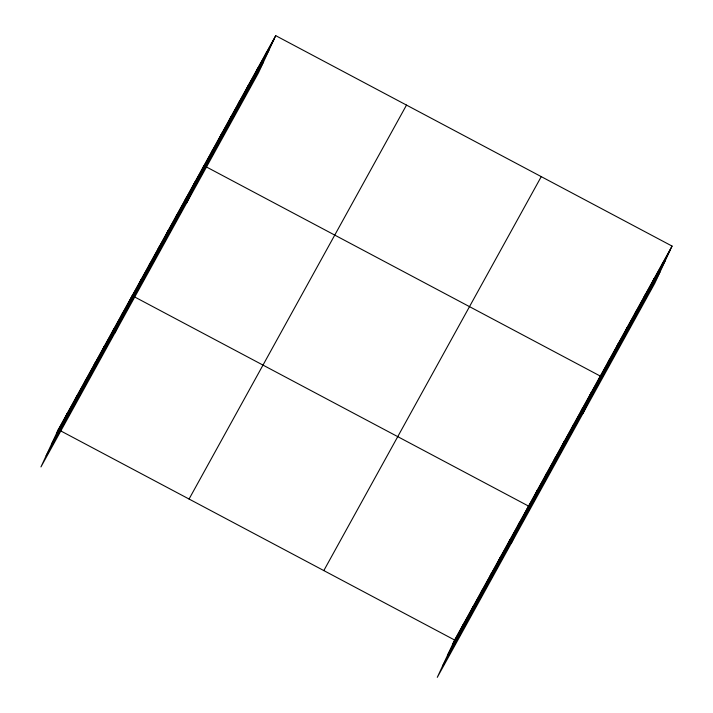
<?xml version="1.0" encoding="UTF-8"?>
<svg xmlns="http://www.w3.org/2000/svg" width="713" height="713" viewBox="0 0 713 713"><rect width="100%" height="100%" fill="white"/><g stroke="black" fill="none" stroke-linecap="round" stroke-linejoin="round"><path stroke-width="1.07" d="M275.717 35.65L58.279 429.6L40.953 466.926L258.391 72.976L275.717 35.65L672.047 246.074L654.721 283.4L437.283 677.35L454.609 640.024L672.047 246.074M65.89 416.365L67.512 412.863M75.132 399.619L76.754 396.116M84.375 382.872L85.997 379.378M93.617 366.134L95.239 362.632M102.859 349.388L104.481 345.885M112.101 332.65L113.723 329.148M121.344 315.904L122.966 312.401M114.882 332.98L132.208 295.663L528.538 506.087L511.212 543.404M139.552 282.909L141.174 279.407M148.518 266.662L150.14 263.159M157.493 250.406L159.115 246.912M166.459 234.158L168.081 230.656M175.425 217.911L177.056 214.408M184.4 201.654L186.022 198.152M193.366 185.407L194.988 181.904M186.637 202.973L203.963 165.657M211.306 152.903L212.929 149.4M220.272 136.655L221.903 133.153M229.247 120.399L230.869 116.905M238.213 104.151L239.835 100.649M247.188 87.904L248.81 84.401M256.154 71.648L257.776 68.154M265.12 55.4L266.751 51.897M462.22 626.78L463.851 623.287M471.462 610.043L473.093 606.54M480.705 593.296L482.336 589.803M489.947 576.559L491.569 573.056M499.189 559.812L500.811 556.309M508.431 543.065L510.053 539.572M517.674 526.328L519.296 522.825M535.882 493.334L537.504 489.831M544.848 477.086L546.479 473.584M553.823 460.83L555.445 457.327M562.789 444.582L564.42 441.08M571.764 428.326L573.386 424.832M580.73 412.078L582.352 408.576M589.696 395.831L591.327 392.328M582.967 413.397L600.293 376.081L205.932 166.699M607.636 363.327L609.267 359.824M616.611 347.079L618.233 343.577M625.577 330.823L627.199 327.329M634.543 314.576L636.174 311.073M643.518 298.328L645.14 294.826M652.484 282.072L654.106 278.578M661.459 265.824L663.081 262.322M56.648 433.103L274.095 39.153M51.47 444.261L268.908 50.311M46.131 455.767L263.569 61.808M189.061 499.047L406.508 105.087M323.818 570.587L541.256 176.637M452.987 643.527L670.425 249.577M447.8 654.686L665.247 260.735M442.461 666.192L659.908 272.232M58.279 429.6L454.609 640.024"/></g></svg>
